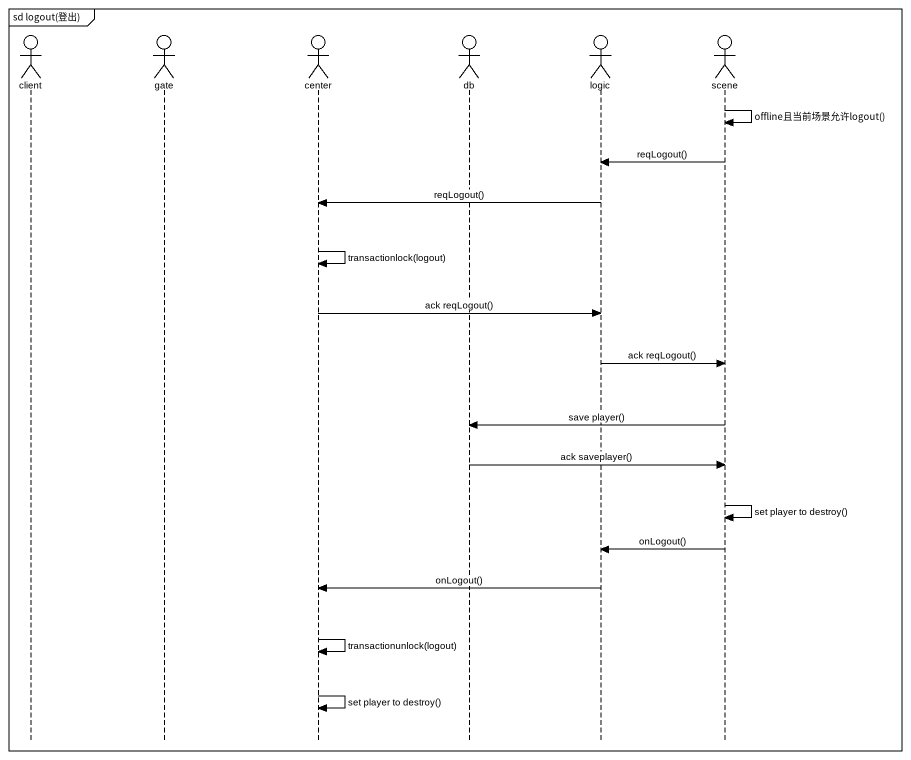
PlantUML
@startuml
mainframe sd logout(登出)
hide footbox
actor client
actor gate
actor center
actor db
actor logic
actor scene

scene -> scene : offline且当前场景允许logout()
scene -> logic : reqLogout()
logic -> center : reqLogout()
center -> center : transactionlock(logout)
center -> logic : ack reqLogout()
logic -> scene : ack reqLogout()
scene -> db : save player()
db -> scene : ack saveplayer()
scene -> scene : set player to destroy()
scene -> logic : onLogout()
logic -> center : onLogout()
center -> center : transactionunlock(logout)
center -> center : set player to destroy()
@enduml
